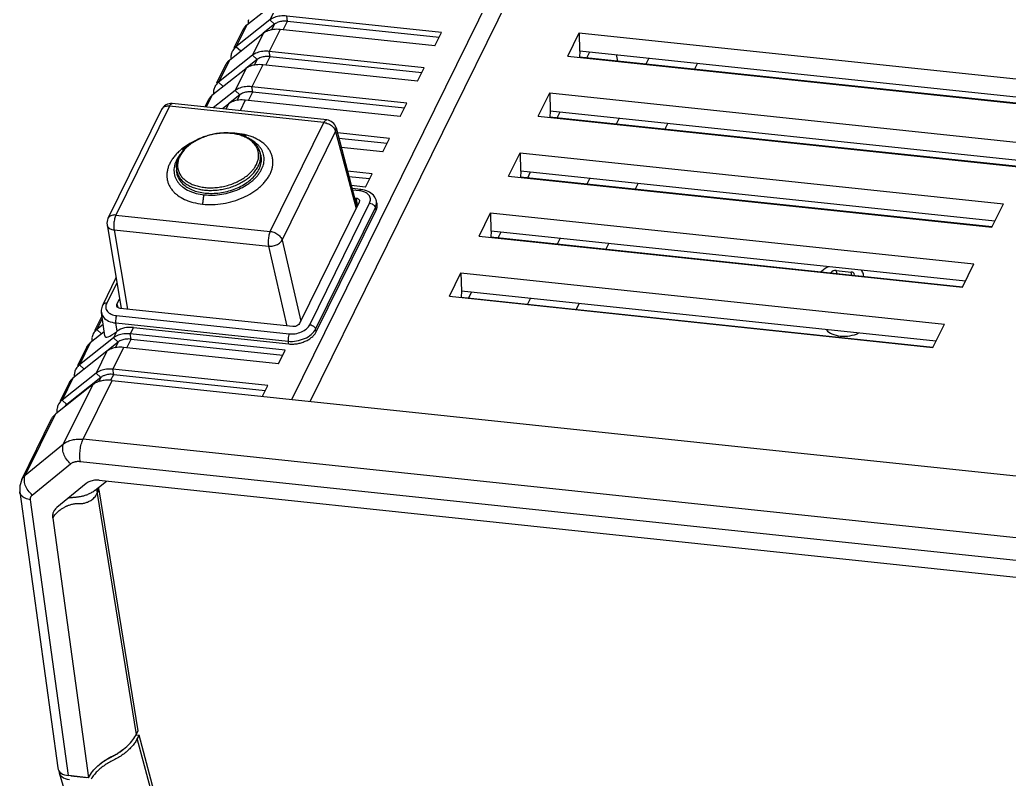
# Model space of a CAD drawing. Header units: millimetres. Extents: x 10368 to 13229, y -13270 to -11269.
# Drawn here: x 12626.8 to 12718.8, y -11572.8 to -11502.1 of the extents above; entities that cross this region are included whole.
import ezdxf

# ---------------------------------------------------------------- set-up
doc = ezdxf.new("R2010")
doc.units = ezdxf.units.MM

# ---------------------------------------------------------------- blocks, each defined once
blk = doc.blocks.new('u59')
at = {"color": 7, "linetype": 'Continuous'}
for p, q in [((87.888, 726.72), (164.379, 882.069)), ((89.589, 726.54), (165.857, 881.439)), ((86.839, 764.04), (83.682, 761.535)), ((86.839, 764.04), (85.838, 762.007)), ((85.838, 762.007), (82.681, 759.502)), ((86.278, 761.607), (85.838, 762.007)), ((87.084, 761.086), (87.478, 761.886)), ((101.801, 760.848), (87.398, 762.369)), ((87.478, 761.886), (87.398, 762.369)), ((87.478, 761.886), (101.579, 760.396)), ((83.328, 761.103), (82.495, 759.411)), ((83.682, 761.535), (82.681, 759.502)), ((86.278, 761.607), (85.215, 760.764)), ((86.782, 761.118), (85.781, 759.085)), ((86.019, 761.081), (86.278, 761.607)), ((101.185, 759.596), (86.782, 761.118)), ((85.222, 760.756), (82.065, 758.251)), ((85.222, 760.756), (84.221, 758.723)), ((101.185, 759.596), (101.801, 760.848)), ((113.533, 758.643), (114.603, 760.817)), ((114.603, 760.817), (159.554, 756.067)), ((114.603, 760.817), (114.638, 759.119)), ((83.12, 759.103), (82.681, 759.502)), ((84.221, 758.723), (81.064, 756.218)), ((82.065, 758.251), (81.064, 756.218)), ((84.661, 758.323), (83.598, 757.48)), ((84.661, 758.323), (84.221, 758.723)), ((84.402, 757.797), (84.661, 758.323)), ((85.467, 757.802), (85.861, 758.602)), ((100.184, 757.563), (85.781, 759.085)), ((85.861, 758.602), (85.781, 759.085)), ((85.861, 758.602), (99.962, 757.112)), ((113.533, 758.643), (158.484, 753.894)), ((114.663, 759.116), (114.625, 758.556)), ((158.487, 753.921), (114.625, 758.556)), ((158.762, 754.457), (114.662, 759.116)), ((115.307, 758.484), (115.584, 759.047)), ((118.049, 758.786), (118.165, 758.182)), ((121.079, 758.466), (120.802, 757.903)), ((83.605, 757.471), (80.448, 754.967)), ((81.711, 757.819), (80.878, 756.127)), ((83.605, 757.471), (82.604, 755.439)), ((85.165, 757.834), (84.164, 755.801)), ((99.568, 756.312), (85.165, 757.834)), ((99.568, 756.312), (100.184, 757.563)), ((125.587, 757.99), (125.31, 757.427)), ((81.503, 755.819), (81.064, 756.218)), ((98.567, 754.279), (84.164, 755.801)), ((84.244, 755.318), (84.164, 755.801)), ((80.094, 754.534), (79.787, 753.909)), ((80.448, 754.967), (79.92, 753.895)), ((82.604, 755.439), (80.572, 753.827)), ((83.044, 755.039), (81.981, 754.196)), ((83.044, 755.039), (82.604, 755.439)), ((82.785, 754.513), (83.044, 755.039)), ((83.548, 754.55), (83.062, 753.563)), ((97.951, 753.028), (83.548, 754.55)), ((83.85, 754.518), (84.244, 755.318)), ((84.244, 755.318), (98.345, 753.828)), ((110.784, 753.06), (111.854, 755.234)), ((111.854, 755.234), (156.806, 750.484)), ((111.854, 755.234), (111.889, 753.536)), ((75.76, 753.676), (70.779, 743.56)), ((76.495, 753.982), (71.514, 743.866)), ((90.856, 752.465), (76.495, 753.982)), ((91.123, 752.712), (76.762, 754.229)), ((81.988, 754.187), (81.42, 753.737)), ((81.988, 754.187), (81.749, 753.702)), ((97.951, 753.028), (98.567, 754.279)), ((110.784, 753.06), (155.735, 748.311)), ((111.914, 753.533), (111.876, 752.973)), ((155.738, 748.338), (111.876, 752.973)), ((156.013, 748.874), (111.914, 753.533)), ((112.558, 752.901), (112.835, 753.464)), ((118.33, 752.883), (118.053, 752.32)), ((85.875, 742.349), (90.856, 752.465)), ((91.984, 751.973), (93.929, 744.63)), ((122.838, 752.407), (122.561, 751.844)), ((82.895, 751.364), (82.869, 751.368)), ((82.94, 751.356), (82.895, 751.364)), ((82.984, 751.349), (82.94, 751.356)), ((83.027, 751.341), (82.984, 751.349)), ((83.069, 751.333), (83.027, 751.341)), ((83.11, 751.325), (83.069, 751.333)), ((83.15, 751.316), (83.11, 751.325)), ((83.19, 751.308), (83.15, 751.316)), ((83.229, 751.299), (83.19, 751.308)), ((83.266, 751.291), (83.229, 751.299)), ((83.304, 751.282), (83.266, 751.291)), ((83.34, 751.273), (83.304, 751.282)), ((83.376, 751.264), (83.34, 751.273)), ((83.41, 751.255), (83.376, 751.264)), ((83.445, 751.246), (83.41, 751.255)), ((83.478, 751.237), (83.445, 751.246)), ((83.511, 751.227), (83.478, 751.237)), ((83.544, 751.218), (83.511, 751.227)), ((83.575, 751.209), (83.544, 751.218)), ((83.621, 751.195), (83.575, 751.209)), ((86.964, 741.522), (91.945, 751.638)), ((91.945, 751.638), (93.846, 744.462)), ((96.95, 750.995), (92.108, 751.507)), ((92.237, 751.019), (96.728, 750.544)), ((96.334, 749.744), (96.95, 750.995)), ((77.753, 749.953), (77.722, 749.926)), ((77.779, 749.976), (77.753, 749.953)), ((77.806, 749.999), (77.779, 749.976)), ((77.835, 750.022), (77.806, 749.999)), ((77.864, 750.046), (77.835, 750.022)), ((77.893, 750.07), (77.864, 750.046)), ((77.924, 750.095), (77.893, 750.07)), ((77.955, 750.12), (77.924, 750.095)), ((77.988, 750.145), (77.955, 750.12)), ((78.021, 750.17), (77.988, 750.145)), ((78.056, 750.196), (78.021, 750.17)), ((78.092, 750.223), (78.056, 750.196)), ((78.129, 750.25), (78.092, 750.223)), ((96.334, 749.744), (92.466, 750.153)), ((85.041, 749.179), (84.922, 749.672)), ((108.035, 747.477), (109.105, 749.651)), ((109.105, 749.651), (154.057, 744.901)), ((109.105, 749.651), (109.14, 747.953)), ((77.252, 747.513), (77.159, 747.998)), ((95.333, 747.711), (93.049, 747.952)), ((93.179, 747.464), (95.111, 747.26)), ((94.717, 746.46), (95.333, 747.711)), ((108.035, 747.477), (152.986, 742.728)), ((109.165, 747.95), (109.127, 747.39)), ((152.989, 742.755), (109.127, 747.39)), ((153.264, 743.291), (109.165, 747.95)), ((109.809, 747.318), (110.086, 747.881)), ((115.581, 747.3), (115.304, 746.737)), ((94.717, 746.46), (93.408, 746.598)), ((94.305, 746.243), (93.479, 746.33)), ((120.089, 746.824), (119.812, 746.261)), ((94.172, 746.119), (93.516, 746.189)), ((93.71, 745.459), (93.84, 745.446)), ((93.84, 745.446), (93.982, 744.737)), ((94.145, 745.068), (88.582, 733.771)), ((89.539, 733.67), (95.101, 744.967)), ((90.081, 733.266), (95.643, 744.564)), ((94.169, 745.217), (94.145, 745.068)), ((95.712, 744.318), (95.643, 744.564)), ((95.79, 745.006), (95.72, 745.246)), ((152.986, 742.728), (154.057, 744.901)), ((71.514, 743.866), (85.875, 742.349)), ((90.149, 733.021), (95.712, 744.318)), ((105.286, 741.894), (106.356, 744.068)), ((106.356, 744.068), (151.308, 739.318)), ((106.356, 744.068), (106.391, 742.37)), ((70.69, 742.952), (71.995, 735.199)), ((71.348, 742.481), (85.709, 740.964)), ((71.348, 742.481), (72.589, 735.115)), ((105.286, 741.894), (150.237, 737.145)), ((106.416, 742.367), (106.378, 741.807)), ((150.24, 737.172), (106.379, 741.807)), ((150.515, 737.708), (106.416, 742.367)), ((107.06, 741.735), (107.337, 742.298)), ((112.832, 741.717), (112.555, 741.154)), ((85.709, 740.964), (87.422, 733.548)), ((86.964, 741.522), (88.7, 734.009)), ((117.341, 741.241), (117.063, 740.678)), ((150.237, 737.145), (151.308, 739.318)), ((71.521, 738.016), (70.288, 735.512)), ((102.537, 736.311), (103.607, 738.485)), ((103.607, 738.485), (148.559, 733.735)), ((103.607, 738.485), (103.642, 736.787)), ((138.506, 738.717), (139.904, 738.569)), ((138.576, 738.405), (138.506, 738.717)), ((139.962, 738.258), (139.904, 738.569)), ((140.167, 738.387), (140.148, 738.267)), ((71.596, 737.573), (70.656, 735.665)), ((102.537, 736.311), (147.488, 731.562)), ((103.667, 736.784), (103.629, 736.224)), ((103.63, 736.224), (147.491, 731.589)), ((147.766, 732.125), (103.667, 736.784)), ((104.588, 736.715), (104.311, 736.152)), ((110.083, 736.134), (109.806, 735.571)), ((71.592, 735.402), (71.612, 735.564)), ((71.612, 735.564), (71.852, 736.051)), ((71.612, 735.564), (71.681, 735.286)), ((114.592, 735.658), (114.314, 735.095)), ((70.213, 734.465), (69.539, 733.096)), ((70.478, 732.634), (70.165, 734.79)), ((71.585, 734.512), (87.623, 732.818)), ((87.954, 733.491), (71.917, 735.186)), ((70.244, 734.245), (69.745, 733.23)), ((70.325, 733.69), (69.745, 733.23)), ((71.5, 733.83), (87.538, 732.136)), ((71.639, 733.076), (71.5, 733.83)), ((73.138, 733.407), (72.845, 732.812)), ((73.138, 733.407), (87.585, 731.881)), ((147.488, 731.562), (148.559, 733.735)), ((71.285, 732.45), (68.128, 729.945)), ((70.424, 733.006), (69.128, 731.978)), ((70.184, 732.83), (69.745, 733.23)), ((71.566, 733.021), (71.285, 732.45)), ((71.725, 732.05), (71.285, 732.45)), ((87.248, 731.291), (72.845, 732.812)), ((72.925, 732.329), (72.845, 732.812)), ((90.149, 733.021), (90.081, 733.266)), ((68.775, 731.546), (67.942, 729.854)), ((69.128, 731.978), (68.128, 729.945)), ((71.725, 732.05), (70.662, 731.207)), ((72.229, 731.561), (71.228, 729.528)), ((71.466, 731.524), (71.725, 732.05)), ((86.632, 730.039), (72.229, 731.561)), ((72.531, 731.529), (72.925, 732.329)), ((72.925, 732.329), (87.025, 730.839)), ((87.585, 731.881), (87.538, 732.136)), ((70.669, 731.199), (67.511, 728.694)), ((70.669, 731.199), (69.668, 729.166)), ((86.632, 730.039), (87.248, 731.291)), ((68.567, 729.546), (68.128, 729.945)), ((69.668, 729.166), (66.51, 726.661)), ((70.108, 728.766), (66.95, 726.262)), ((70.108, 728.766), (69.668, 729.166)), ((69.912, 728.369), (70.108, 728.766)), ((71.057, 728.536), (71.308, 729.045)), ((85.631, 728.006), (71.228, 729.528)), ((71.308, 729.045), (71.228, 729.528)), ((71.308, 729.045), (85.408, 727.555)), ((69.099, 727.881), (65.942, 725.377)), ((67.158, 728.261), (66.325, 726.57)), ((67.511, 728.694), (66.51, 726.661)), ((66.656, 722.586), (69.368, 728.093)), ((68.462, 723.016), (71.156, 728.487)), ((71.156, 728.487), (325.201, 701.646)), ((85.14, 727.01), (85.631, 728.006)), ((66.95, 726.262), (66.51, 726.661)), ((66.95, 726.262), (66.882, 726.123)), ((65.862, 725.313), (63.089, 719.681)), ((62.759, 719.274), (65.535, 724.912)), ((63.089, 719.681), (66.656, 722.586)), ((322.507, 696.174), (68.462, 723.016)), ((63.735, 717.833), (67.303, 720.738)), ((68.209, 720.959), (322.254, 694.118)), ((68.762, 718.907), (66.014, 716.669)), ((69.596, 718.298), (70.642, 719.131)), ((69.971, 719.202), (321.099, 692.668)), ((62.576, 718.116), (66.114, 692.454)), ((69.767, 717.975), (69.929, 718.304)), ((69.767, 717.975), (73.402, 695.565)), ((69.929, 718.304), (73.564, 695.893)), ((67.103, 691.739), (63.567, 717.386)), ((65.639, 715.674), (68.967, 691.542)), ((73.564, 695.893), (73.402, 695.565)), ((73.4, 695.545), (73.665, 695.517)), ((73.665, 695.517), (73.503, 695.189)), ((79.492, 672.895), (73.503, 695.189)), ((79.654, 673.223), (73.665, 695.517)), ((66.243, 691.997), (73.319, 668.316)), ((68.967, 691.542), (67.103, 691.739)), ((68.779, 691.524), (67.337, 691.676))]:
    blk.add_line(p, q, dxfattribs=at)
for points in [[(78.325, 750.385), (78.316, 750.379), (78.294, 750.364), (78.272, 750.349), (78.25, 750.335), (78.229, 750.32), (78.209, 750.306), (78.188, 750.292), (78.168, 750.278), (78.129, 750.25)], [(62.759, 719.274), (62.577, 718.688), (62.576, 718.116)]]:
    blk.add_lwpolyline(points, dxfattribs=at)
for centre, radius, start, end in [((84.398, 760.578), 1.191, 144.32645, 153.86627), ((83.444, 758.523), 1.243, 153.92535, 170.10246), ((82.781, 757.294), 1.191, 144.32645, 153.86627), ((81.827, 755.239), 1.243, 153.92535, 170.10246), ((81.164, 754.01), 1.191, 144.32645, 153.86627), ((76.657, 753.235), 1, 83.96086, 153.83266), ((91.017, 751.717), 1, 14.83611, 83.96544), ((82.102, 744.712), 6.774, 85.89976, 88.84087), ((82.122, 745.007), 6.478, 83.97421, 85.89171), ((79.986, 747.494), 3.202, 141.64022, 146.18849), ((83.35, 749.018), 1.704, 20.37148, 22.59065), ((83.396, 749.034), 1.656, 10.17936, 20.38752), ((83.368, 749.029), 1.685, 5.1505, 10.1982), ((78.844, 748.05), 1.687, 181.33153, 181.78122), ((78.84, 748.05), 1.682, 181.76992, 194.08622), ((78.79, 748.311), 1.66, 190.88218, 202.91317), ((78.806, 748.042), 1.648, 194.10847, 198.80445), ((81.496, 750.121), 3.907, 312.51614, 313.13395), ((93.971, 744.209), 1.921, 81.09506, 83.98808), ((94.669, 744.942), 1.094, 16.10562, 19.15398), ((71.676, 743.118), 1, 153.7847, 189.5618), ((70.508, 732.251), 1.243, 153.92535, 170.10246), ((72.762, 731.517), 1.922, 125.73934, 128.47424), ((69.844, 731.021), 1.191, 144.32645, 153.86627), ((68.891, 728.966), 1.243, 153.92535, 170.10246), ((70.926, 727.667), 1.374, 110.74457, 115.8709), ((68.227, 727.737), 1.191, 144.32645, 153.86627), ((98.516, 690.796), 47.336, 128.23975, 128.4215), ((98.508, 690.805), 47.324, 128.00721, 128.23957), ((67.274, 725.682), 1.243, 153.92535, 170.10246), ((95.788, 687.749), 48.028, 128.42155, 128.54344), ((70.735, 718.171), 0.982, 170.0685, 172.53212), ((70.717, 718.174), 0.965, 162.17993, 170.06611), ((70.689, 696.901), 3.024, 331.91158, 333.78035)]:
    blk.add_arc(centre, radius, start, end, dxfattribs=at)
for centre, major_axis, ratio, start_param, end_param in [((138.376, 738.454), (0.391, 0.084), 0.644453, 1.099201, 2.669693), ((139.775, 738.307), (0.391, 0.084), 0.644135, -0.016628, 1.098465), ((73.513, 731.374), (2.289, -1.235), 0.714452, 2.092267, 2.807854), ((72.229, 734.378), (1.708, 1.838), 0.213883, -3.311244, -2.184633), ((71.725, 726.417), (2.756, -1.19), 0.623856, 2.034572, 2.258147), ((67.591, 692.725), (1.468, 0.319), 0.643301, 3.091609, 4.238129), ((67.699, 692.363), (1.468, 0.319), 0.643301, 2.996545, 4.238129)]:
    blk.add_ellipse(centre, major_axis=major_axis, ratio=ratio, start_param=start_param, end_param=end_param, dxfattribs=at)
for points, start_tangent, end_tangent in [([(83.837, 762.021), (83.823, 761.657)], (-0.172599, -0.984992), (0.089079, -0.996025)), ([(87.398, 762.369), (86.801, 762.371), (86.27, 762.248), (85.838, 762.007)], (-0.994465, 0.105072), (-0.783462, -0.62144)), ([(87.478, 761.886), (87.019, 761.888), (86.61, 761.793), (86.278, 761.607)], (-0.994465, 0.105072), (-0.783462, -0.62144)), ([(83.682, 761.535), (83.43, 761.273)], (-0.783462, -0.62144), (-0.582554, -0.812792)), ([(86.185, 761.12), (85.654, 760.996), (85.222, 760.756)], (-0.994275, -0.106854), (-0.783462, -0.62144)), ([(86.782, 761.118), (86.185, 761.12)], (-0.994465, 0.105072), (-0.994275, -0.106854)), ([(82.681, 759.502), (82.377, 759.16), (82.328, 759.07)], (-0.783462, -0.62144), (-0.440658, -0.897675)), ([(82.065, 758.251), (81.813, 757.988)], (-0.783462, -0.62144), (-0.582554, -0.812792)), ([(82.22, 758.737), (82.206, 758.373)], (-0.172599, -0.984992), (0.089079, -0.996025)), ([(85.781, 759.085), (85.184, 759.087), (84.653, 758.964), (84.221, 758.723)], (-0.994465, 0.105072), (-0.783462, -0.62144)), ([(85.861, 758.602), (85.402, 758.604), (84.993, 758.509), (84.661, 758.323)], (-0.994465, 0.105072), (-0.783462, -0.62144)), ([(84.568, 757.836), (84.037, 757.712), (83.605, 757.471)], (-0.994275, -0.106854), (-0.783462, -0.62144)), ([(85.165, 757.834), (84.568, 757.836)], (-0.994465, 0.105072), (-0.994275, -0.106854)), ([(80.603, 755.453), (80.589, 755.089)], (-0.172599, -0.984992), (0.089079, -0.996025)), ([(81.064, 756.218), (80.76, 755.876), (80.71, 755.786)], (-0.783462, -0.62144), (-0.440658, -0.897675)), ([(84.164, 755.801), (83.567, 755.803), (83.036, 755.679), (82.604, 755.439)], (-0.994465, 0.105072), (-0.783462, -0.62144)), ([(80.448, 754.967), (80.196, 754.704)], (-0.783462, -0.62144), (-0.582554, -0.812792)), ([(82.951, 754.552), (82.42, 754.428), (81.988, 754.187)], (-0.994275, -0.106854), (-0.783462, -0.62144)), ([(83.548, 754.55), (82.951, 754.552)], (-0.994465, 0.105072), (-0.994275, -0.106854)), ([(84.244, 755.318), (83.785, 755.319), (83.376, 755.225), (83.044, 755.039)], (-0.994465, 0.105072), (-0.783462, -0.62144)), ([(76.495, 753.982), (76.295, 753.986), (76.112, 753.952), (75.956, 753.884), (75.833, 753.785), (75.76, 753.676)], (-0.994465, 0.105072), (-0.442477, -0.89678)), ([(76.495, 753.982), (76.57, 754.108), (76.649, 754.191), (76.729, 754.228), (76.762, 754.229)], (0.441734, 0.897146), (0.993802, -0.111161)), ([(90.856, 752.465), (90.931, 752.591), (91.01, 752.674), (91.089, 752.711), (91.122, 752.711)], (0.441734, 0.897146), (0.993802, -0.111161)), ([(90.856, 752.465), (91.065, 752.425), (91.271, 752.351), (91.464, 752.246), (91.636, 752.115), (91.778, 751.965), (91.883, 751.803), (91.945, 751.638)], (0.994465, -0.105072), (0.240275, -0.970705)), ([(91.945, 751.638), (91.993, 751.791), (91.992, 751.939), (91.984, 751.973)], (0.426032, 0.904708), (-0.25725, 0.966345)), ([(84.922, 749.672), (84.802, 750.015), (84.61, 750.338), (84.347, 750.633), (84.02, 750.892), (83.634, 751.11), (83.197, 751.283), (82.719, 751.407), (82.21, 751.479), (81.679, 751.5), (81.137, 751.469), (80.594, 751.387), (80.06, 751.255), (79.544, 751.077), (79.057, 750.855), (78.608, 750.593), (78.206, 750.297), (77.858, 749.97), (77.572, 749.622), (77.353, 749.256)], (-0.233121, 0.972448), (-0.441734, -0.897146)), ([(84.579, 748.565), (84.719, 748.925), (84.783, 749.287), (84.77, 749.641), (84.681, 749.981), (84.518, 750.299), (84.283, 750.59), (83.982, 750.848), (83.621, 751.066), (83.206, 751.242), (82.747, 751.37), (82.253, 751.449), (81.734, 751.477), (81.2, 751.454), (80.662, 751.379), (80.132, 751.255), (79.62, 751.083), (79.136, 750.868), (78.69, 750.614), (78.292, 750.325), (77.949, 750.009), (77.669, 749.67), (77.457, 749.317)], (0.441734, 0.897146), (-0.441734, -0.897146)), ([(79.568, 744.881), (80.509, 744.849), (81.475, 744.943), (82.431, 745.161), (83.338, 745.495), (84.163, 745.931), (84.535, 746.183), (84.874, 746.454), (85.177, 746.741), (85.442, 747.042), (85.666, 747.353), (85.847, 747.673), (85.983, 747.997), (86.073, 748.323), (86.116, 748.647), (86.111, 748.967), (86.059, 749.279), (85.96, 749.58), (85.815, 749.868), (85.625, 750.139), (85.393, 750.391), (85.12, 750.622), (84.463, 751.011), (84.086, 751.165), (83.681, 751.29), (82.802, 751.45)], (0.994465, -0.105072), (-0.994465, 0.105072)), ([(82.802, 751.45), (82.784, 751.418), (82.765, 751.396), (82.763, 751.394)], (-0.441734, -0.897146), (-0.759419, -0.650602)), ([(85.201, 748.451), (85.259, 748.673), (85.296, 748.949), (85.292, 749.221), (85.247, 749.486), (85.163, 749.742), (85.04, 749.986), (84.879, 750.217), (84.681, 750.431), (84.449, 750.628), (84.055, 750.877)], (0.303373, 0.952872), (-0.883096, 0.469193)), ([(77.658, 750.012), (77.497, 749.877), (77.194, 749.59), (76.929, 749.289), (76.704, 748.977), (76.523, 748.658), (76.387, 748.334), (76.298, 748.008), (76.255, 747.683), (76.259, 747.364), (76.312, 747.052), (76.411, 746.751), (76.556, 746.463), (76.745, 746.192), (76.978, 745.939), (77.251, 745.709), (77.907, 745.32), (78.285, 745.166), (78.69, 745.041), (79.568, 744.881)], (-0.781163, -0.624327), (0.994465, -0.105072)), ([(78.95, 750.799), (78.207, 750.399), (77.836, 750.148), (77.658, 750.012)], (-0.908502, -0.41788), (-0.781163, -0.624327)), ([(77.326, 749.276), (77.296, 749.229), (77.142, 748.958), (77.026, 748.682), (76.95, 748.405), (76.914, 748.13), (76.918, 747.858), (76.962, 747.593), (77.046, 747.337), (77.17, 747.092), (77.331, 746.861), (77.408, 746.771)], (-0.555868, -0.831271), (0.669544, -0.742772)), ([(77.353, 749.256), (77.224, 748.937), (77.149, 748.619), (77.128, 748.304), (77.159, 747.998)], (-0.441734, -0.897146), (0.188507, -0.982072)), ([(77.457, 749.317), (77.318, 748.956), (77.253, 748.595), (77.266, 748.241), (77.355, 747.901), (77.518, 747.583), (77.753, 747.291), (78.054, 747.034), (78.353, 746.848)], (-0.441734, -0.897146), (0.88075, -0.473582)), ([(84.167, 747.27), (84.553, 747.695), (84.834, 748.145), (85.002, 748.607), (85.052, 749.068), (85.045, 749.18)], (0.72975, 0.683714), (-0.089815, 0.995959)), ([(84.752, 748.407), (84.892, 748.766), (84.961, 749.125), (84.957, 749.479), (84.922, 749.672)], (0.441734, 0.897146), (-0.233052, 0.972464)), ([(77.26, 747.665), (77.366, 747.456), (77.583, 747.159), (77.864, 746.893), (78.205, 746.662), (78.599, 746.471), (79.038, 746.324), (79.515, 746.223), (80.02, 746.169), (80.545, 746.165), (81.079, 746.209), (81.612, 746.302), (82.135, 746.442), (82.638, 746.625), (83.111, 746.849), (83.545, 747.109), (83.933, 747.4), (84.268, 747.718), (84.542, 748.056), (84.752, 748.407)], (0.38881, -0.921318), (0.441734, 0.897146)), ([(78.353, 746.848), (78.415, 746.815), (78.83, 746.64), (79.289, 746.511), (79.783, 746.432), (80.302, 746.404), (80.836, 746.428), (81.374, 746.503), (81.904, 746.627), (82.417, 746.799), (82.9, 747.014), (83.346, 747.268), (83.744, 747.557), (84.087, 747.873), (84.306, 748.128)], (0.88075, -0.473582), (0.608616, 0.793465)), ([(79.73, 745.748), (80.53, 745.72), (81.351, 745.8), (82.163, 745.986), (82.935, 746.269), (83.636, 746.64), (83.952, 746.854), (84.24, 747.084), (84.498, 747.328), (84.723, 747.584), (84.914, 747.849), (85.067, 748.121), (85.183, 748.396), (85.201, 748.451)], (0.994465, -0.105072), (0.303373, 0.952872)), ([(84.306, 748.128), (84.367, 748.211), (84.579, 748.565)], (0.608616, 0.793465), (0.441734, 0.897146)), ([(77.246, 747.511), (77.416, 747.152), (77.716, 746.78), (78.12, 746.461), (78.613, 746.205), (79.183, 746.02), (79.811, 745.912)], (0.322227, -0.946662), (0.994465, -0.105072)), ([(79.811, 745.912), (80.478, 745.883), (81.165, 745.936), (81.849, 746.067), (82.511, 746.273), (83.13, 746.549), (83.688, 746.884), (84.136, 747.242)], (0.994465, -0.105072), (0.73708, 0.675806)), ([(77.408, 746.771), (77.528, 746.647), (77.76, 746.451), (78.318, 746.12), (78.639, 745.99), (78.984, 745.883), (79.73, 745.748)], (0.669544, -0.742772), (0.994465, -0.105072)), ([(94.968, 746.066), (94.305, 746.243)], (-0.907376, 0.42032), (-0.994465, 0.105072)), ([(79.568, 744.881), (79.585, 744.921), (79.599, 744.967), (79.621, 745.072), (79.633, 745.16), (79.643, 745.252), (79.662, 745.439), (79.673, 745.528), (79.688, 745.611), (79.706, 745.685), (79.73, 745.748)], (0.441734, 0.897146), (0.441734, 0.897146)), ([(93.84, 745.446), (94.052, 745.377), (94.163, 745.239), (94.168, 745.217)], (0.994465, -0.105072), (0.166885, -0.985976)), ([(94.172, 746.119), (94.261, 746.232), (94.305, 746.236)], (0.441734, 0.897146), (0.994224, -0.107327)), ([(95.182, 745.359), (95.033, 745.72), (94.675, 745.987), (94.268, 746.107)], (-0.089205, 0.996013), (-0.987893, 0.155138)), ([(95.461, 745.709), (94.968, 746.066)], (-0.664799, 0.747022), (-0.907376, 0.42032)), ([(95.101, 744.967), (95.182, 745.359)], (0.441734, 0.897146), (-0.089205, 0.996013)), ([(95.703, 745.301), (95.461, 745.709)], (-0.327973, 0.944687), (-0.664799, 0.747022)), ([(95.101, 744.967), (95.337, 744.896), (95.422, 744.846)], (0.994465, -0.105072), (0.82529, -0.564709)), ([(95.422, 744.846), (95.534, 744.749)], (0.82529, -0.564709), (0.675266, -0.737575)), ([(95.534, 744.749), (95.643, 744.564)], (0.675266, -0.737575), (0.268877, -0.963175)), ([(95.643, 744.564), (95.75, 745.088), (95.719, 745.246)], (0.441734, 0.897146), (-0.284383, 0.958711)), ([(95.712, 744.318), (95.804, 744.584), (95.819, 744.847), (95.789, 745.006)], (0.441734, 0.897146), (-0.276908, 0.960897)), ([(71.514, 743.866), (71.314, 743.869), (71.131, 743.836), (70.975, 743.768), (70.852, 743.669), (70.779, 743.56)], (-0.994465, 0.105072), (-0.442487, -0.896775)), ([(71.514, 743.866), (71.447, 743.704), (71.392, 743.513), (71.35, 743.303), (71.323, 743.085), (71.314, 742.867), (71.323, 742.663), (71.348, 742.481)], (-0.441734, -0.897146), (0.195923, -0.980619)), ([(70.69, 742.952), (70.69, 742.948), (70.74, 742.814), (70.836, 742.694), (70.975, 742.596), (71.148, 742.524), (71.348, 742.481)], (0.165906, -0.986142), (0.992084, -0.125575)), ([(85.875, 742.349), (85.808, 742.187), (85.752, 741.996), (85.71, 741.786), (85.684, 741.567), (85.675, 741.35), (85.684, 741.145), (85.709, 740.964)], (-0.441734, -0.897146), (0.195923, -0.980619)), ([(85.875, 742.349), (86.084, 742.309), (86.29, 742.235), (86.483, 742.13), (86.655, 741.999), (86.797, 741.849), (86.902, 741.687), (86.964, 741.522)], (0.994465, -0.105072), (0.240275, -0.970705)), ([(85.709, 740.964), (85.924, 740.963), (86.144, 740.993), (86.359, 741.054), (86.558, 741.142), (86.73, 741.254), (86.868, 741.382), (86.964, 741.522)], (0.996444, -0.084256), (0.45797, 0.888967)), ([(137.799, 739.06), (137.173, 738.658), (137.083, 738.575)], (-0.904904, -0.425616), (-0.717131, -0.696939)), ([(141.027, 738.381), (140.863, 738.734)], (-0.239974, 0.970779), (-0.582291, 0.812981)), ([(141.054, 738.145), (141.05, 738.249), (141.027, 738.381)], (0.020343, 0.999793), (-0.239974, 0.970779)), ([(70.196, 735.268), (70.156, 735.026), (70.165, 734.79)], (-0.260376, -0.965507), (0.143481, -0.989653)), ([(70.288, 735.512), (70.196, 735.268)], (-0.441734, -0.897146), (-0.260376, -0.965507)), ([(70.656, 735.665), (70.44, 735.642), (70.299, 735.531), (70.288, 735.512)], (-0.994465, 0.105072), (-0.430855, -0.902421)), ([(70.656, 735.665), (70.575, 735.273)], (-0.441734, -0.897146), (0.089221, -0.996012)), ([(70.575, 735.273), (70.724, 734.912), (71.082, 734.645), (71.585, 734.512)], (0.089221, -0.996012), (0.994465, -0.105072)), ([(71.917, 735.186), (71.705, 735.255), (71.594, 735.393), (71.592, 735.402)], (-0.994465, 0.105072), (-0.234287, 0.972167)), ([(70.166, 734.79), (70.357, 734.361), (70.827, 734.008), (71.5, 733.83)], (0.150824, -0.988561), (0.994465, -0.105072)), ([(71.585, 734.512), (71.517, 734.306), (71.486, 734.058), (71.5, 733.83)], (-0.441734, -0.897146), (0.181486, -0.983394)), ([(87.623, 732.818), (88.2, 732.836), (88.773, 733.005), (89.245, 733.3), (89.539, 733.67)], (0.994465, -0.105072), (0.441734, 0.897146)), ([(88.582, 733.771), (88.439, 733.613), (88.209, 733.511), (87.954, 733.491)], (-0.441734, -0.897146), (-0.994465, 0.105072)), ([(89.539, 733.67), (89.775, 733.599), (89.972, 733.452), (90.081, 733.266)], (0.994465, -0.105072), (0.268877, -0.963175)), ([(69.283, 732.464), (69.27, 732.1)], (-0.172599, -0.984992), (0.089079, -0.996025)), ([(69.745, 733.23), (69.44, 732.887), (69.391, 732.797)], (-0.783462, -0.62144), (-0.440658, -0.897675)), ([(72.845, 732.812), (72.248, 732.814), (71.716, 732.691), (71.285, 732.45)], (-0.994465, 0.105072), (-0.783462, -0.62144)), ([(87.623, 732.818), (87.554, 732.612), (87.524, 732.364), (87.538, 732.136)], (-0.441734, -0.897146), (0.181486, -0.983394)), ([(87.538, 732.136), (88.31, 732.161), (89.065, 732.384), (89.686, 732.772), (90.081, 733.266)], (0.994465, -0.105072), (0.441734, 0.897146)), ([(87.585, 731.881), (87.969, 731.867), (88.364, 731.906), (88.754, 731.995), (89.124, 732.131), (89.461, 732.309), (89.751, 732.523), (89.984, 732.763), (90.149, 733.021)], (0.994465, -0.105072), (0.441734, 0.897146)), ([(137.593, 733.192), (138.107, 732.82), (138.884, 732.615), (139.775, 732.644), (140.588, 732.877)], (0.652217, -0.758032), (0.921369, 0.38869)), ([(69.128, 731.978), (68.877, 731.716)], (-0.783462, -0.62144), (-0.582554, -0.812792)), ([(71.632, 731.563), (71.1, 731.439), (70.669, 731.199)], (-0.994275, -0.106854), (-0.783462, -0.62144)), ([(72.229, 731.561), (71.632, 731.563)], (-0.994465, 0.105072), (-0.994275, -0.106854)), ([(72.925, 732.329), (72.465, 732.331), (72.057, 732.236), (71.725, 732.05)], (-0.994465, 0.105072), (-0.783462, -0.62144)), ([(68.128, 729.945), (67.823, 729.603), (67.774, 729.513)], (-0.783462, -0.62144), (-0.440658, -0.897675)), ([(67.666, 729.18), (67.653, 728.816)], (-0.172599, -0.984992), (0.089079, -0.996025)), ([(71.228, 729.528), (70.631, 729.53), (70.099, 729.407), (69.668, 729.166)], (-0.994465, 0.105072), (-0.783462, -0.62144)), ([(70.327, 728.903), (70.108, 728.766)], (-0.899502, -0.436916), (-0.783462, -0.62144)), ([(71.308, 729.045), (70.848, 729.047), (70.44, 728.952)], (-0.994465, 0.105072), (-0.934961, -0.35475)), ([(67.511, 728.694), (67.26, 728.431)], (-0.783462, -0.62144), (-0.582554, -0.812792)), ([(69.704, 728.297), (69.368, 728.093)], (-0.906568, -0.422059), (-0.787926, -0.61577)), ([(70.55, 728.501), (70.102, 728.434), (69.704, 728.297)], (-0.997851, -0.065527), (-0.906568, -0.422059)), ([(66.51, 726.661), (66.206, 726.319), (66.157, 726.229)], (-0.783462, -0.62144), (-0.440658, -0.897675)), ([(66.709, 725.986), (66.716, 725.998), (66.95, 726.262)], (0.50308, 0.86424), (0.783462, 0.62144)), ([(65.535, 724.912), (65.581, 724.996), (65.67, 725.124)], (0.440751, 0.89763), (0.62837, 0.777915)), ([(65.67, 725.124), (65.862, 725.313)], (0.62837, 0.777915), (0.782138, 0.623105)), ([(66.049, 725.896), (66.043, 725.462)], (-0.172599, -0.984992), (0.134268, -0.990945)), ([(67.303, 720.738), (66.916, 721.16), (66.658, 721.657), (66.567, 722.157), (66.656, 722.586)], (-0.767178, 0.641434), (0.430016, 0.902821)), ([(66.656, 722.586), (66.838, 722.714), (67.034, 722.818), (67.244, 722.902), (67.468, 722.965), (67.702, 723.008), (67.946, 723.031), (68.199, 723.034), (68.462, 723.016)], (0.779402, 0.626524), (0.994465, -0.105071)), ([(68.209, 720.959), (68.162, 721.46), (68.194, 722.023), (68.299, 722.568), (68.462, 723.016)], (-0.186244, 0.982504), (0.441734, 0.897146)), ([(67.303, 720.738), (67.395, 720.803), (67.493, 720.857), (67.599, 720.9), (67.711, 720.932), (67.828, 720.954), (67.95, 720.966), (68.077, 720.968), (68.209, 720.959)], (0.775423, 0.631442), (0.994465, -0.105068)), ([(62.759, 719.274), (62.797, 719.345), (62.925, 719.524), (63.089, 719.681)], (0.44135, 0.897335), (0.780678, 0.624933)), ([(62.999, 719.251), (63.088, 719.68)], (0.000546, 1), (0.430016, 0.902821)), ([(63.09, 718.752), (62.999, 719.251)], (-0.331396, 0.943492), (0.000546, 1)), ([(63.735, 717.833), (63.348, 718.255), (63.09, 718.752)], (-0.767178, 0.641434), (-0.331396, 0.943492)), ([(69.098, 719.101), (68.762, 718.907)], (-0.93014, -0.367206), (-0.775416, -0.631451)), ([(69.971, 719.202), (69.51, 719.201), (69.098, 719.101)], (-0.994465, 0.10507), (-0.93014, -0.367206)), ([(63.567, 717.386), (63.066, 717.532), (62.717, 717.799), (62.576, 718.116)], (-0.99021, 0.139587), (-0.142632, 0.989776)), ([(63.567, 717.386), (63.561, 717.467), (63.568, 717.548), (63.589, 717.628), (63.624, 717.704), (63.673, 717.772), (63.735, 717.833)], (-0.136563, 0.990631), (0.77542, 0.631446)), ([(66.88, 716.783), (66.958, 716.818), (67.05, 716.854), (67.183, 716.899), (67.337, 716.946), (67.493, 716.988), (67.62, 717.017), (67.72, 717.031), (67.818, 717.039), (67.92, 717.043), (68.025, 717.042), (68.14, 717.038), (68.277, 717.042), (68.431, 717.058), (68.586, 717.089), (68.734, 717.13), (68.881, 717.183), (69.03, 717.251), (69.185, 717.338), (69.342, 717.449), (69.495, 717.588), (69.64, 717.762), (69.767, 717.975)], (0.905625, 0.424079), (0.441712, 0.897157)), ([(67.099, 717.553), (67.183, 717.576), (67.307, 717.598), (67.434, 717.611), (67.541, 717.619), (67.635, 717.625), (67.718, 717.633), (67.812, 717.644), (67.92, 717.658), (68.037, 717.676), (68.164, 717.697), (68.301, 717.721), (68.444, 717.751), (68.593, 717.789), (68.745, 717.837), (68.899, 717.896), (69.05, 717.962), (69.204, 718.041), (69.364, 718.134), (69.528, 718.246), (69.596, 718.298)], (0.959055, 0.283221), (0.783212, 0.621755)), ([(69.761, 718.299), (69.767, 717.975)], (-0.130084, -0.991503), (0.160105, -0.9871)), ([(69.929, 718.304), (69.916, 718.564)], (-0.160105, 0.9871), (0.067922, 0.997691)), ([(65.747, 716.346), (65.646, 716.055), (65.639, 715.674)], (-0.465061, -0.885279), (0.136581, -0.990629)), ([(65.639, 715.674), (65.768, 715.886), (65.907, 716.066), (66.047, 716.215), (66.186, 716.341), (66.322, 716.448)], (0.46291, 0.886405), (0.80191, 0.597445)), ([(66.014, 716.669), (65.774, 716.393), (65.747, 716.346)], (-0.775413, -0.631455), (-0.465061, -0.885279)), ([(66.322, 716.448), (66.452, 716.541), (66.576, 716.62), (66.69, 716.685), (66.79, 716.739), (66.88, 716.783)], (0.80191, 0.597445), (0.905625, 0.424079)), ([(68.967, 691.542), (69.832, 692.654), (70.457, 693.139), (70.995, 693.456), (71.184, 693.553), (71.559, 693.751), (71.912, 693.968), (72.537, 694.453), (73.357, 695.477)], (0.441734, 0.897146), (0.470755, 0.882264)), ([(73.298, 694.834), (73.038, 694.489), (72.726, 694.16), (72.366, 693.85), (71.964, 693.564), (71.522, 693.304), (71.058, 693.065), (70.614, 692.805), (70.211, 692.519), (69.851, 692.208)], (-0.554097, -0.832452), (-0.723453, -0.690374)), ([(73.503, 695.189), (73.298, 694.834)], (-0.441734, -0.897146), (-0.554097, -0.832452)), ([(72.146, 694.135), (71.695, 693.797), (71.381, 693.603), (71.03, 693.418), (70.832, 693.317), (70.242, 692.969), (70.021, 692.815)], (-0.763518, -0.645786), (-0.808265, -0.588818)), ([(69.851, 692.208), (69.54, 691.879), (69.28, 691.535), (69.199, 691.408)], (-0.723453, -0.690374), (-0.516351, -0.856377))]:
    blk.add_spline(points, degree=3, dxfattribs=dict(at, start_tangent=start_tangent, end_tangent=end_tangent))

msp = doc.modelspace()

# ---------------------------------------------------------------- block references
msp.add_blockref('u59', (12564.199, -12264.161))

doc.saveas('drawing.dxf')
